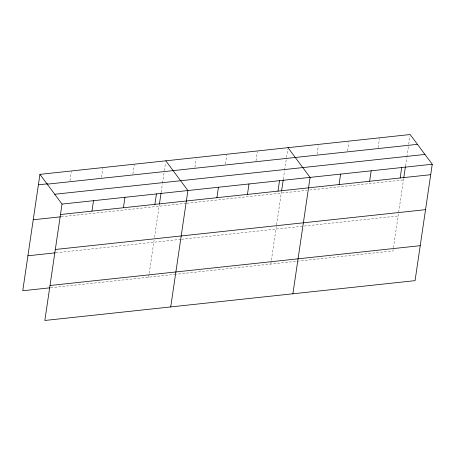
<?xml version="1.0" encoding="UTF-8"?>
<svg xmlns="http://www.w3.org/2000/svg" width="455" height="455" viewBox="0 0 455 455"><rect width="100%" height="100%" fill="white"/><g stroke="black" fill="none" stroke-linecap="round" stroke-linejoin="round"><path stroke-width="0.34" stroke-dasharray="2.27 1.71" d="M69.968 180.726L71.304 171.671M101.437 177.336L102.773 168.282M132.905 173.952L134.242 164.898M148.626 277.209L154.097 240.172M154.501 237.396L159.313 204.83M161.172 192.243L162.412 183.848M162.515 183.149L164.062 172.661M164.374 170.568L165.506 162.907M194.916 167.281L196.15 158.926M225.458 163.993L226.795 154.939M256 160.712L257.337 151.657M270.799 264.065L281.486 191.686M283.346 179.099L284.585 170.705M284.688 170.005L286.235 159.517M286.548 157.424L287.782 149.064M317.089 154.137L318.324 145.782M347.631 150.85L348.866 142.495M378.173 147.568L379.51 138.513M403.659 178.542L392.972 250.921L176.392 274.223M405.519 165.956L406.759 157.561M406.861 156.861L408.408 146.374M408.715 144.28L409.949 135.92M61.203 216.756L186.18 203.311M186.874 203.237L306.966 190.321M309.741 190.019L403.454 179.941M55.885 252.781L180.862 239.336M181.556 239.262L398.131 215.96M50.721 287.742L175.698 274.297"/><path stroke-width="0.68" d="M39.938 174.356L62.028 204.079L44.84 320.468L415.062 280.644L432.25 164.249L410.16 134.532L39.938 174.356L22.75 290.751L50.022 287.816M91.956 211.137L93.497 200.689M123.424 207.753L124.966 197.305M154.893 204.369L156.435 193.921M159.415 204.13L161.07 192.943M170.716 306.932L187.904 190.537L165.813 160.814M216.904 197.698L218.445 187.25M247.446 194.41L248.993 183.962M277.994 191.123L279.535 180.675M281.588 190.986L283.243 179.799M292.889 293.788L310.077 177.393L287.987 147.67M339.077 184.554L340.619 174.106M369.619 181.266L371.166 170.818M400.167 177.979L401.708 167.531M403.761 177.842L405.416 166.655M38.396 184.804L47.485 183.826M47.229 184.167L417.445 144.337M54.742 194.268L424.959 154.438M62.028 204.079L432.25 164.249M60.487 214.521L430.709 174.692M33.232 219.765L60.504 216.836M55.322 249.488L425.544 209.658M27.914 255.79L55.186 252.855M50.005 285.507L420.227 245.677"/></g></svg>
